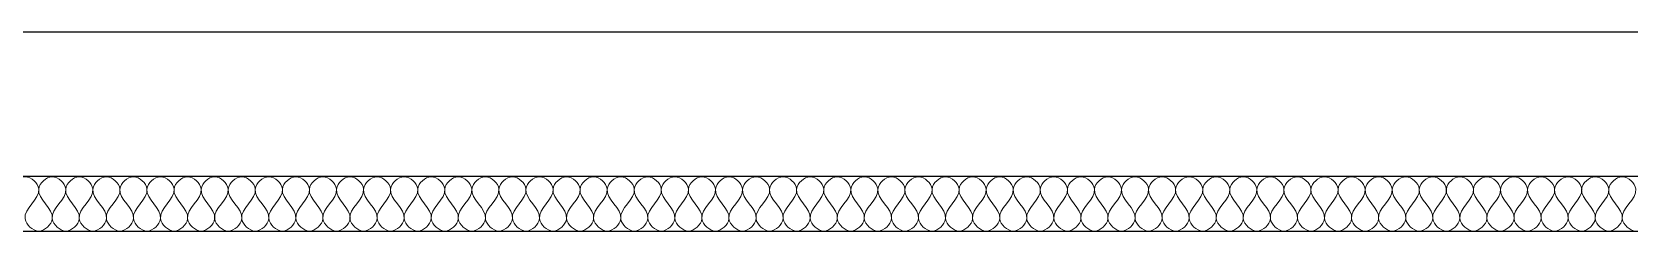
# Model space of a CAD drawing. Header units: metres. Extents: x 125 to 1179, y 511 to 749.
# Drawn here: x 191.78 to 224.61, y 695.24 to 699.33 of the extents above; entities that cross this region are included whole.
import ezdxf

# ---------------------------------------------------------------- set-up
doc = ezdxf.new("R2010")
doc.units = ezdxf.units.M
doc.layers.add('Text18', color=8, linetype='Continuous', lineweight=18)

msp = doc.modelspace()

# ---------------------------------------------------------------- linework, layer by layer
for p, q in [((361.652, 699.329), (135.692, 699.329)), ((139.062, 696.369), (360.529, 696.369)), ((140.186, 695.245), (339.073, 695.245))]:
    msp.add_line(p, q)
at = {"layer": 'Text18', "color": 0, "ltscale": 0.5}
for points, knots in [([(191.368, 696.107), (191.384, 696.227), (191.646, 696.488), (192.143, 695.993), (191.422, 695.609), (191.799, 695.246), (191.924, 695.245)], [2.217326, 2.217326, 2.217326, 2.217326, 2.553667, 2.890008, 3.49416, 3.830501, 3.830501, 3.830501, 3.830501]), ([(191.924, 696.107), (191.941, 696.227), (192.202, 696.488), (192.699, 695.993), (191.979, 695.609), (192.356, 695.246), (192.48, 695.245)], [2.217326, 2.217326, 2.217326, 2.217326, 2.553667, 2.890008, 3.49416, 3.830501, 3.830501, 3.830501, 3.830501]), ([(192.48, 696.107), (192.497, 696.227), (192.758, 696.488), (193.256, 695.993), (192.535, 695.609), (192.912, 695.246), (193.037, 695.245)], [2.217326, 2.217326, 2.217326, 2.217326, 2.553667, 2.890008, 3.49416, 3.830501, 3.830501, 3.830501, 3.830501]), ([(193.037, 696.107), (193.053, 696.227), (193.315, 696.488), (193.812, 695.993), (193.091, 695.609), (193.468, 695.246), (193.593, 695.245)], [2.217326, 2.217326, 2.217326, 2.217326, 2.553667, 2.890008, 3.49416, 3.830501, 3.830501, 3.830501, 3.830501]), ([(193.593, 696.107), (193.61, 696.227), (193.871, 696.488), (194.368, 695.993), (193.648, 695.609), (194.025, 695.246), (194.149, 695.245)], [2.217326, 2.217326, 2.217326, 2.217326, 2.553667, 2.890008, 3.49416, 3.830501, 3.830501, 3.830501, 3.830501]), ([(194.149, 696.107), (194.166, 696.227), (194.427, 696.488), (194.925, 695.993), (194.204, 695.609), (194.581, 695.246), (194.706, 695.245)], [2.217326, 2.217326, 2.217326, 2.217326, 2.553667, 2.890008, 3.49416, 3.830501, 3.830501, 3.830501, 3.830501]), ([(194.706, 696.107), (194.722, 696.227), (194.984, 696.488), (195.481, 695.993), (194.76, 695.609), (195.137, 695.246), (195.262, 695.245)], [2.217326, 2.217326, 2.217326, 2.217326, 2.553667, 2.890008, 3.49416, 3.830501, 3.830501, 3.830501, 3.830501]), ([(195.262, 696.107), (195.279, 696.227), (195.54, 696.488), (196.037, 695.993), (195.317, 695.609), (195.694, 695.246), (195.818, 695.245)], [2.217326, 2.217326, 2.217326, 2.217326, 2.553667, 2.890008, 3.49416, 3.830501, 3.830501, 3.830501, 3.830501]), ([(195.818, 696.107), (195.835, 696.227), (196.096, 696.488), (196.594, 695.993), (195.873, 695.609), (196.25, 695.246), (196.375, 695.245)], [2.217326, 2.217326, 2.217326, 2.217326, 2.553667, 2.890008, 3.49416, 3.830501, 3.830501, 3.830501, 3.830501]), ([(196.375, 696.107), (196.391, 696.227), (196.653, 696.488), (197.15, 695.993), (196.429, 695.609), (196.806, 695.246), (196.931, 695.245)], [2.217326, 2.217326, 2.217326, 2.217326, 2.553667, 2.890008, 3.49416, 3.830501, 3.830501, 3.830501, 3.830501]), ([(196.931, 696.107), (196.948, 696.227), (197.209, 696.488), (197.706, 695.993), (196.986, 695.609), (197.363, 695.246), (197.487, 695.245)], [2.217326, 2.217326, 2.217326, 2.217326, 2.553667, 2.890008, 3.49416, 3.830501, 3.830501, 3.830501, 3.830501]), ([(197.487, 696.107), (197.504, 696.227), (197.765, 696.488), (198.263, 695.993), (197.542, 695.609), (197.919, 695.246), (198.044, 695.245)], [2.217326, 2.217326, 2.217326, 2.217326, 2.553667, 2.890008, 3.49416, 3.830501, 3.830501, 3.830501, 3.830501]), ([(198.044, 696.107), (198.06, 696.227), (198.322, 696.488), (198.819, 695.993), (198.098, 695.609), (198.475, 695.246), (198.6, 695.245)], [2.217326, 2.217326, 2.217326, 2.217326, 2.553667, 2.890008, 3.49416, 3.830501, 3.830501, 3.830501, 3.830501]), ([(198.6, 696.107), (198.617, 696.227), (198.878, 696.488), (199.375, 695.993), (198.655, 695.609), (199.032, 695.246), (199.156, 695.245)], [2.217326, 2.217326, 2.217326, 2.217326, 2.553667, 2.890008, 3.49416, 3.830501, 3.830501, 3.830501, 3.830501]), ([(199.156, 696.107), (199.173, 696.227), (199.434, 696.488), (199.932, 695.993), (199.211, 695.609), (199.588, 695.246), (199.713, 695.245)], [2.217326, 2.217326, 2.217326, 2.217326, 2.553667, 2.890008, 3.49416, 3.830501, 3.830501, 3.830501, 3.830501]), ([(199.713, 696.107), (199.729, 696.227), (199.991, 696.488), (200.488, 695.993), (199.767, 695.609), (200.144, 695.246), (200.269, 695.245)], [2.217326, 2.217326, 2.217326, 2.217326, 2.553667, 2.890008, 3.49416, 3.830501, 3.830501, 3.830501, 3.830501]), ([(200.269, 696.107), (200.286, 696.227), (200.547, 696.488), (201.044, 695.993), (200.324, 695.609), (200.701, 695.246), (200.825, 695.245)], [2.217326, 2.217326, 2.217326, 2.217326, 2.553667, 2.890008, 3.49416, 3.830501, 3.830501, 3.830501, 3.830501]), ([(200.825, 696.107), (200.842, 696.227), (201.103, 696.488), (201.601, 695.993), (200.88, 695.609), (201.257, 695.246), (201.382, 695.245)], [2.217326, 2.217326, 2.217326, 2.217326, 2.553667, 2.890008, 3.49416, 3.830501, 3.830501, 3.830501, 3.830501]), ([(201.382, 696.107), (201.398, 696.227), (201.659, 696.488), (202.157, 695.993), (201.436, 695.609), (201.813, 695.246), (201.938, 695.245)], [2.217326, 2.217326, 2.217326, 2.217326, 2.553667, 2.890008, 3.49416, 3.830501, 3.830501, 3.830501, 3.830501]), ([(201.938, 696.107), (201.954, 696.227), (202.216, 696.488), (202.713, 695.993), (201.993, 695.609), (202.369, 695.246), (202.494, 695.245)], [2.217326, 2.217326, 2.217326, 2.217326, 2.553667, 2.890008, 3.49416, 3.830501, 3.830501, 3.830501, 3.830501]), ([(202.494, 696.107), (202.511, 696.227), (202.772, 696.488), (203.27, 695.993), (202.549, 695.609), (202.926, 695.246), (203.05, 695.245)], [2.217326, 2.217326, 2.217326, 2.217326, 2.553667, 2.890008, 3.49416, 3.830501, 3.830501, 3.830501, 3.830501]), ([(203.05, 696.107), (203.067, 696.227), (203.328, 696.488), (203.826, 695.993), (203.105, 695.609), (203.482, 695.246), (203.607, 695.245)], [2.217326, 2.217326, 2.217326, 2.217326, 2.553667, 2.890008, 3.49416, 3.830501, 3.830501, 3.830501, 3.830501]), ([(203.607, 696.107), (203.623, 696.227), (203.885, 696.488), (204.382, 695.993), (203.662, 695.609), (204.038, 695.246), (204.163, 695.245)], [2.217326, 2.217326, 2.217326, 2.217326, 2.553667, 2.890008, 3.49416, 3.830501, 3.830501, 3.830501, 3.830501]), ([(204.163, 696.107), (204.18, 696.227), (204.441, 696.488), (204.939, 695.993), (204.218, 695.609), (204.595, 695.246), (204.719, 695.245)], [2.217326, 2.217326, 2.217326, 2.217326, 2.553667, 2.890008, 3.49416, 3.830501, 3.830501, 3.830501, 3.830501]), ([(204.719, 696.107), (204.736, 696.227), (204.997, 696.488), (205.495, 695.993), (204.774, 695.609), (205.151, 695.246), (205.276, 695.245)], [2.217326, 2.217326, 2.217326, 2.217326, 2.553667, 2.890008, 3.49416, 3.830501, 3.830501, 3.830501, 3.830501]), ([(205.276, 696.107), (205.292, 696.227), (205.554, 696.488), (206.051, 695.993), (205.331, 695.609), (205.707, 695.246), (205.832, 695.245)], [2.217326, 2.217326, 2.217326, 2.217326, 2.553667, 2.890008, 3.49416, 3.830501, 3.830501, 3.830501, 3.830501]), ([(205.832, 696.107), (205.849, 696.227), (206.11, 696.488), (206.607, 695.993), (205.887, 695.609), (206.264, 695.246), (206.388, 695.245)], [2.217326, 2.217326, 2.217326, 2.217326, 2.553667, 2.890008, 3.49416, 3.830501, 3.830501, 3.830501, 3.830501]), ([(206.388, 696.107), (206.405, 696.227), (206.666, 696.488), (207.164, 695.993), (206.443, 695.609), (206.82, 695.246), (206.945, 695.245)], [2.217326, 2.217326, 2.217326, 2.217326, 2.553667, 2.890008, 3.49416, 3.830501, 3.830501, 3.830501, 3.830501]), ([(206.945, 696.107), (206.961, 696.227), (207.223, 696.488), (207.72, 695.993), (206.999, 695.609), (207.376, 695.246), (207.501, 695.245)], [2.217326, 2.217326, 2.217326, 2.217326, 2.553667, 2.890008, 3.49416, 3.830501, 3.830501, 3.830501, 3.830501]), ([(207.501, 696.107), (207.518, 696.227), (207.779, 696.488), (208.276, 695.993), (207.556, 695.609), (207.933, 695.246), (208.057, 695.245)], [2.217326, 2.217326, 2.217326, 2.217326, 2.553667, 2.890008, 3.49416, 3.830501, 3.830501, 3.830501, 3.830501]), ([(208.057, 696.107), (208.074, 696.227), (208.335, 696.488), (208.833, 695.993), (208.112, 695.609), (208.489, 695.246), (208.614, 695.245)], [2.217326, 2.217326, 2.217326, 2.217326, 2.553667, 2.890008, 3.49416, 3.830501, 3.830501, 3.830501, 3.830501]), ([(208.614, 696.107), (208.63, 696.227), (208.892, 696.488), (209.389, 695.993), (208.668, 695.609), (209.045, 695.246), (209.17, 695.245)], [2.217326, 2.217326, 2.217326, 2.217326, 2.553667, 2.890008, 3.49416, 3.830501, 3.830501, 3.830501, 3.830501]), ([(209.17, 696.107), (209.187, 696.227), (209.448, 696.488), (209.945, 695.993), (209.225, 695.609), (209.602, 695.246), (209.726, 695.245)], [2.217326, 2.217326, 2.217326, 2.217326, 2.553667, 2.890008, 3.49416, 3.830501, 3.830501, 3.830501, 3.830501]), ([(209.726, 696.107), (209.743, 696.227), (210.004, 696.488), (210.502, 695.993), (209.781, 695.609), (210.158, 695.246), (210.283, 695.245)], [2.217326, 2.217326, 2.217326, 2.217326, 2.553667, 2.890008, 3.49416, 3.830501, 3.830501, 3.830501, 3.830501]), ([(210.283, 696.107), (210.299, 696.227), (210.561, 696.488), (211.058, 695.993), (210.337, 695.609), (210.714, 695.246), (210.839, 695.245)], [2.217326, 2.217326, 2.217326, 2.217326, 2.553667, 2.890008, 3.49416, 3.830501, 3.830501, 3.830501, 3.830501]), ([(210.839, 696.107), (210.856, 696.227), (211.117, 696.488), (211.614, 695.993), (210.894, 695.609), (211.271, 695.246), (211.395, 695.245)], [2.217326, 2.217326, 2.217326, 2.217326, 2.553667, 2.890008, 3.49416, 3.830501, 3.830501, 3.830501, 3.830501]), ([(211.395, 696.107), (211.412, 696.227), (211.673, 696.488), (212.171, 695.993), (211.45, 695.609), (211.827, 695.246), (211.952, 695.245)], [2.217326, 2.217326, 2.217326, 2.217326, 2.553667, 2.890008, 3.49416, 3.830501, 3.830501, 3.830501, 3.830501]), ([(211.952, 696.107), (211.968, 696.227), (212.23, 696.488), (212.727, 695.993), (212.006, 695.609), (212.383, 695.246), (212.508, 695.245)], [2.217326, 2.217326, 2.217326, 2.217326, 2.553667, 2.890008, 3.49416, 3.830501, 3.830501, 3.830501, 3.830501]), ([(212.508, 696.107), (212.525, 696.227), (212.786, 696.488), (213.283, 695.993), (212.563, 695.609), (212.94, 695.246), (213.064, 695.245)], [2.217326, 2.217326, 2.217326, 2.217326, 2.553667, 2.890008, 3.49416, 3.830501, 3.830501, 3.830501, 3.830501]), ([(213.064, 696.107), (213.081, 696.227), (213.342, 696.488), (213.84, 695.993), (213.119, 695.609), (213.496, 695.246), (213.621, 695.245)], [2.217326, 2.217326, 2.217326, 2.217326, 2.553667, 2.890008, 3.49416, 3.830501, 3.830501, 3.830501, 3.830501]), ([(213.621, 696.107), (213.637, 696.227), (213.899, 696.488), (214.396, 695.993), (213.675, 695.609), (214.052, 695.246), (214.177, 695.245)], [2.217326, 2.217326, 2.217326, 2.217326, 2.553667, 2.890008, 3.49416, 3.830501, 3.830501, 3.830501, 3.830501]), ([(214.177, 696.107), (214.194, 696.227), (214.455, 696.488), (214.952, 695.993), (214.232, 695.609), (214.609, 695.246), (214.733, 695.245)], [2.217326, 2.217326, 2.217326, 2.217326, 2.553667, 2.890008, 3.49416, 3.830501, 3.830501, 3.830501, 3.830501]), ([(214.733, 696.107), (214.75, 696.227), (215.011, 696.488), (215.509, 695.993), (214.788, 695.609), (215.165, 695.246), (215.29, 695.245)], [2.217326, 2.217326, 2.217326, 2.217326, 2.553667, 2.890008, 3.49416, 3.830501, 3.830501, 3.830501, 3.830501]), ([(215.29, 696.107), (215.306, 696.227), (215.568, 696.488), (216.065, 695.993), (215.344, 695.609), (215.721, 695.246), (215.846, 695.245)], [2.217326, 2.217326, 2.217326, 2.217326, 2.553667, 2.890008, 3.49416, 3.830501, 3.830501, 3.830501, 3.830501]), ([(215.846, 696.107), (215.863, 696.227), (216.124, 696.488), (216.621, 695.993), (215.901, 695.609), (216.278, 695.246), (216.402, 695.245)], [2.217326, 2.217326, 2.217326, 2.217326, 2.553667, 2.890008, 3.49416, 3.830501, 3.830501, 3.830501, 3.830501]), ([(216.402, 696.107), (216.419, 696.227), (216.68, 696.488), (217.178, 695.993), (216.457, 695.609), (216.834, 695.246), (216.959, 695.245)], [2.217326, 2.217326, 2.217326, 2.217326, 2.553667, 2.890008, 3.49416, 3.830501, 3.830501, 3.830501, 3.830501]), ([(216.959, 696.107), (216.975, 696.227), (217.237, 696.488), (217.734, 695.993), (217.013, 695.609), (217.39, 695.246), (217.515, 695.245)], [2.217326, 2.217326, 2.217326, 2.217326, 2.553667, 2.890008, 3.49416, 3.830501, 3.830501, 3.830501, 3.830501]), ([(217.515, 696.107), (217.532, 696.227), (217.793, 696.488), (218.29, 695.993), (217.57, 695.609), (217.947, 695.246), (218.071, 695.245)], [2.217326, 2.217326, 2.217326, 2.217326, 2.553667, 2.890008, 3.49416, 3.830501, 3.830501, 3.830501, 3.830501]), ([(218.071, 696.107), (218.088, 696.227), (218.349, 696.488), (218.847, 695.993), (218.126, 695.609), (218.503, 695.246), (218.628, 695.245)], [2.217326, 2.217326, 2.217326, 2.217326, 2.553667, 2.890008, 3.49416, 3.830501, 3.830501, 3.830501, 3.830501]), ([(218.628, 696.107), (218.644, 696.227), (218.905, 696.488), (219.403, 695.993), (218.682, 695.609), (219.059, 695.246), (219.184, 695.245)], [2.217326, 2.217326, 2.217326, 2.217326, 2.553667, 2.890008, 3.49416, 3.830501, 3.830501, 3.830501, 3.830501]), ([(219.184, 696.107), (219.2, 696.227), (219.462, 696.488), (219.959, 695.993), (219.239, 695.609), (219.615, 695.246), (219.74, 695.245)], [2.217326, 2.217326, 2.217326, 2.217326, 2.553667, 2.890008, 3.49416, 3.830501, 3.830501, 3.830501, 3.830501]), ([(219.74, 696.107), (219.757, 696.227), (220.018, 696.488), (220.516, 695.993), (219.795, 695.609), (220.172, 695.246), (220.296, 695.245)], [2.217326, 2.217326, 2.217326, 2.217326, 2.553667, 2.890008, 3.49416, 3.830501, 3.830501, 3.830501, 3.830501]), ([(220.296, 696.107), (220.313, 696.227), (220.574, 696.488), (221.072, 695.993), (220.351, 695.609), (220.728, 695.246), (220.853, 695.245)], [2.217326, 2.217326, 2.217326, 2.217326, 2.553667, 2.890008, 3.49416, 3.830501, 3.830501, 3.830501, 3.830501]), ([(220.853, 696.107), (220.869, 696.227), (221.131, 696.488), (221.628, 695.993), (220.908, 695.609), (221.284, 695.246), (221.409, 695.245)], [2.217326, 2.217326, 2.217326, 2.217326, 2.553667, 2.890008, 3.49416, 3.830501, 3.830501, 3.830501, 3.830501]), ([(221.409, 696.107), (221.426, 696.227), (221.687, 696.488), (222.185, 695.993), (221.464, 695.609), (221.841, 695.246), (221.965, 695.245)], [2.217326, 2.217326, 2.217326, 2.217326, 2.553667, 2.890008, 3.49416, 3.830501, 3.830501, 3.830501, 3.830501]), ([(221.965, 696.107), (221.982, 696.227), (222.243, 696.488), (222.741, 695.993), (222.02, 695.609), (222.397, 695.246), (222.522, 695.245)], [2.217326, 2.217326, 2.217326, 2.217326, 2.553667, 2.890008, 3.49416, 3.830501, 3.830501, 3.830501, 3.830501]), ([(222.522, 696.107), (222.538, 696.227), (222.8, 696.488), (223.297, 695.993), (222.577, 695.609), (222.953, 695.246), (223.078, 695.245)], [2.217326, 2.217326, 2.217326, 2.217326, 2.553667, 2.890008, 3.49416, 3.830501, 3.830501, 3.830501, 3.830501]), ([(223.078, 696.107), (223.095, 696.227), (223.356, 696.488), (223.854, 695.993), (223.133, 695.609), (223.51, 695.246), (223.634, 695.245)], [2.217326, 2.217326, 2.217326, 2.217326, 2.553667, 2.890008, 3.49416, 3.830501, 3.830501, 3.830501, 3.830501]), ([(223.634, 696.107), (223.651, 696.227), (223.912, 696.488), (224.41, 695.993), (223.689, 695.609), (224.066, 695.246), (224.191, 695.245)], [2.217326, 2.217326, 2.217326, 2.217326, 2.553667, 2.890008, 3.49416, 3.830501, 3.830501, 3.830501, 3.830501]), ([(224.191, 696.107), (224.207, 696.227), (224.469, 696.488), (224.966, 695.993), (224.245, 695.609), (224.622, 695.246), (224.747, 695.245)], [2.217326, 2.217326, 2.217326, 2.217326, 2.553667, 2.890008, 3.49416, 3.830501, 3.830501, 3.830501, 3.830501]), ([(191.924, 695.245), (192.055, 695.246), (192.42, 695.609), (191.894, 695.892), (191.924, 696.107)], [1.2768335, 1.2768335, 1.2768335, 1.2768335, 1.6131741, 2.2173264, 2.2173264, 2.2173264, 2.2173264]), ([(192.48, 695.245), (192.611, 695.246), (192.977, 695.609), (192.45, 695.892), (192.48, 696.107)], [1.2768335, 1.2768335, 1.2768335, 1.2768335, 1.6131741, 2.2173264, 2.2173264, 2.2173264, 2.2173264]), ([(193.037, 695.245), (193.167, 695.246), (193.533, 695.609), (193.007, 695.892), (193.037, 696.107)], [1.2768335, 1.2768335, 1.2768335, 1.2768335, 1.6131741, 2.2173264, 2.2173264, 2.2173264, 2.2173264]), ([(193.593, 695.245), (193.724, 695.246), (194.089, 695.609), (193.563, 695.892), (193.593, 696.107)], [1.2768335, 1.2768335, 1.2768335, 1.2768335, 1.6131741, 2.2173264, 2.2173264, 2.2173264, 2.2173264]), ([(194.149, 695.245), (194.28, 695.246), (194.646, 695.609), (194.119, 695.892), (194.149, 696.107)], [1.2768335, 1.2768335, 1.2768335, 1.2768335, 1.6131741, 2.2173264, 2.2173264, 2.2173264, 2.2173264]), ([(194.706, 695.245), (194.836, 695.246), (195.202, 695.609), (194.676, 695.892), (194.706, 696.107)], [1.2768335, 1.2768335, 1.2768335, 1.2768335, 1.6131741, 2.2173264, 2.2173264, 2.2173264, 2.2173264]), ([(195.262, 695.245), (195.393, 695.246), (195.758, 695.609), (195.232, 695.892), (195.262, 696.107)], [1.2768335, 1.2768335, 1.2768335, 1.2768335, 1.6131741, 2.2173264, 2.2173264, 2.2173264, 2.2173264]), ([(195.818, 695.245), (195.949, 695.246), (196.315, 695.609), (195.788, 695.892), (195.818, 696.107)], [1.2768335, 1.2768335, 1.2768335, 1.2768335, 1.6131741, 2.2173264, 2.2173264, 2.2173264, 2.2173264]), ([(196.375, 695.245), (196.505, 695.246), (196.871, 695.609), (196.345, 695.892), (196.375, 696.107)], [1.2768335, 1.2768335, 1.2768335, 1.2768335, 1.6131741, 2.2173264, 2.2173264, 2.2173264, 2.2173264]), ([(196.931, 695.245), (197.062, 695.246), (197.427, 695.609), (196.901, 695.892), (196.931, 696.107)], [1.2768335, 1.2768335, 1.2768335, 1.2768335, 1.6131741, 2.2173264, 2.2173264, 2.2173264, 2.2173264]), ([(197.487, 695.245), (197.618, 695.246), (197.984, 695.609), (197.457, 695.892), (197.487, 696.107)], [1.2768335, 1.2768335, 1.2768335, 1.2768335, 1.6131741, 2.2173264, 2.2173264, 2.2173264, 2.2173264]), ([(198.044, 695.245), (198.174, 695.246), (198.54, 695.609), (198.014, 695.892), (198.044, 696.107)], [1.2768335, 1.2768335, 1.2768335, 1.2768335, 1.6131741, 2.2173264, 2.2173264, 2.2173264, 2.2173264]), ([(198.6, 695.245), (198.731, 695.246), (199.096, 695.609), (198.57, 695.892), (198.6, 696.107)], [1.2768335, 1.2768335, 1.2768335, 1.2768335, 1.6131741, 2.2173264, 2.2173264, 2.2173264, 2.2173264]), ([(199.156, 695.245), (199.287, 695.246), (199.653, 695.609), (199.126, 695.892), (199.156, 696.107)], [1.2768335, 1.2768335, 1.2768335, 1.2768335, 1.6131741, 2.2173264, 2.2173264, 2.2173264, 2.2173264]), ([(199.713, 695.245), (199.843, 695.246), (200.209, 695.609), (199.683, 695.892), (199.713, 696.107)], [1.2768335, 1.2768335, 1.2768335, 1.2768335, 1.6131741, 2.2173264, 2.2173264, 2.2173264, 2.2173264]), ([(200.269, 695.245), (200.4, 695.246), (200.765, 695.609), (200.239, 695.892), (200.269, 696.107)], [1.2768335, 1.2768335, 1.2768335, 1.2768335, 1.6131741, 2.2173264, 2.2173264, 2.2173264, 2.2173264]), ([(200.825, 695.245), (200.956, 695.246), (201.322, 695.609), (200.795, 695.892), (200.825, 696.107)], [1.2768335, 1.2768335, 1.2768335, 1.2768335, 1.6131741, 2.2173264, 2.2173264, 2.2173264, 2.2173264]), ([(201.382, 695.245), (201.512, 695.246), (201.878, 695.609), (201.352, 695.892), (201.382, 696.107)], [1.2768335, 1.2768335, 1.2768335, 1.2768335, 1.6131741, 2.2173264, 2.2173264, 2.2173264, 2.2173264]), ([(201.938, 695.245), (202.069, 695.246), (202.434, 695.609), (201.908, 695.892), (201.938, 696.107)], [1.2768335, 1.2768335, 1.2768335, 1.2768335, 1.6131741, 2.2173264, 2.2173264, 2.2173264, 2.2173264]), ([(202.494, 695.245), (202.625, 695.246), (202.99, 695.609), (202.464, 695.892), (202.494, 696.107)], [1.2768335, 1.2768335, 1.2768335, 1.2768335, 1.6131741, 2.2173264, 2.2173264, 2.2173264, 2.2173264]), ([(203.05, 695.245), (203.181, 695.246), (203.547, 695.609), (203.021, 695.892), (203.05, 696.107)], [1.2768335, 1.2768335, 1.2768335, 1.2768335, 1.6131741, 2.2173264, 2.2173264, 2.2173264, 2.2173264]), ([(203.607, 695.245), (203.738, 695.246), (204.103, 695.609), (203.577, 695.892), (203.607, 696.107)], [1.2768335, 1.2768335, 1.2768335, 1.2768335, 1.6131741, 2.2173264, 2.2173264, 2.2173264, 2.2173264]), ([(204.163, 695.245), (204.294, 695.246), (204.659, 695.609), (204.133, 695.892), (204.163, 696.107)], [1.2768335, 1.2768335, 1.2768335, 1.2768335, 1.6131741, 2.2173264, 2.2173264, 2.2173264, 2.2173264]), ([(204.719, 695.245), (204.85, 695.246), (205.216, 695.609), (204.69, 695.892), (204.719, 696.107)], [1.2768335, 1.2768335, 1.2768335, 1.2768335, 1.6131741, 2.2173264, 2.2173264, 2.2173264, 2.2173264]), ([(205.276, 695.245), (205.407, 695.246), (205.772, 695.609), (205.246, 695.892), (205.276, 696.107)], [1.2768335, 1.2768335, 1.2768335, 1.2768335, 1.6131741, 2.2173264, 2.2173264, 2.2173264, 2.2173264]), ([(205.832, 695.245), (205.963, 695.246), (206.328, 695.609), (205.802, 695.892), (205.832, 696.107)], [1.2768335, 1.2768335, 1.2768335, 1.2768335, 1.6131741, 2.2173264, 2.2173264, 2.2173264, 2.2173264]), ([(206.388, 695.245), (206.519, 695.246), (206.885, 695.609), (206.359, 695.892), (206.388, 696.107)], [1.2768335, 1.2768335, 1.2768335, 1.2768335, 1.6131741, 2.2173264, 2.2173264, 2.2173264, 2.2173264]), ([(206.945, 695.245), (207.075, 695.246), (207.441, 695.609), (206.915, 695.892), (206.945, 696.107)], [1.2768335, 1.2768335, 1.2768335, 1.2768335, 1.6131741, 2.2173264, 2.2173264, 2.2173264, 2.2173264]), ([(207.501, 695.245), (207.632, 695.246), (207.997, 695.609), (207.471, 695.892), (207.501, 696.107)], [1.2768335, 1.2768335, 1.2768335, 1.2768335, 1.6131741, 2.2173264, 2.2173264, 2.2173264, 2.2173264]), ([(208.057, 695.245), (208.188, 695.246), (208.554, 695.609), (208.027, 695.892), (208.057, 696.107)], [1.2768335, 1.2768335, 1.2768335, 1.2768335, 1.6131741, 2.2173264, 2.2173264, 2.2173264, 2.2173264]), ([(208.614, 695.245), (208.744, 695.246), (209.11, 695.609), (208.584, 695.892), (208.614, 696.107)], [1.2768335, 1.2768335, 1.2768335, 1.2768335, 1.6131741, 2.2173264, 2.2173264, 2.2173264, 2.2173264]), ([(209.17, 695.245), (209.301, 695.246), (209.666, 695.609), (209.14, 695.892), (209.17, 696.107)], [1.2768335, 1.2768335, 1.2768335, 1.2768335, 1.6131741, 2.2173264, 2.2173264, 2.2173264, 2.2173264]), ([(209.726, 695.245), (209.857, 695.246), (210.223, 695.609), (209.696, 695.892), (209.726, 696.107)], [1.2768335, 1.2768335, 1.2768335, 1.2768335, 1.6131741, 2.2173264, 2.2173264, 2.2173264, 2.2173264]), ([(210.283, 695.245), (210.413, 695.246), (210.779, 695.609), (210.253, 695.892), (210.283, 696.107)], [1.2768335, 1.2768335, 1.2768335, 1.2768335, 1.6131741, 2.2173264, 2.2173264, 2.2173264, 2.2173264]), ([(210.839, 695.245), (210.97, 695.246), (211.335, 695.609), (210.809, 695.892), (210.839, 696.107)], [1.2768335, 1.2768335, 1.2768335, 1.2768335, 1.6131741, 2.2173264, 2.2173264, 2.2173264, 2.2173264]), ([(211.395, 695.245), (211.526, 695.246), (211.892, 695.609), (211.365, 695.892), (211.395, 696.107)], [1.2768335, 1.2768335, 1.2768335, 1.2768335, 1.6131741, 2.2173264, 2.2173264, 2.2173264, 2.2173264]), ([(211.952, 695.245), (212.082, 695.246), (212.448, 695.609), (211.922, 695.892), (211.952, 696.107)], [1.2768335, 1.2768335, 1.2768335, 1.2768335, 1.6131741, 2.2173264, 2.2173264, 2.2173264, 2.2173264]), ([(212.508, 695.245), (212.639, 695.246), (213.004, 695.609), (212.478, 695.892), (212.508, 696.107)], [1.2768335, 1.2768335, 1.2768335, 1.2768335, 1.6131741, 2.2173264, 2.2173264, 2.2173264, 2.2173264]), ([(213.064, 695.245), (213.195, 695.246), (213.561, 695.609), (213.034, 695.892), (213.064, 696.107)], [1.2768335, 1.2768335, 1.2768335, 1.2768335, 1.6131741, 2.2173264, 2.2173264, 2.2173264, 2.2173264]), ([(213.621, 695.245), (213.751, 695.246), (214.117, 695.609), (213.591, 695.892), (213.621, 696.107)], [1.2768335, 1.2768335, 1.2768335, 1.2768335, 1.6131741, 2.2173264, 2.2173264, 2.2173264, 2.2173264]), ([(214.177, 695.245), (214.308, 695.246), (214.673, 695.609), (214.147, 695.892), (214.177, 696.107)], [1.2768335, 1.2768335, 1.2768335, 1.2768335, 1.6131741, 2.2173264, 2.2173264, 2.2173264, 2.2173264]), ([(214.733, 695.245), (214.864, 695.246), (215.23, 695.609), (214.703, 695.892), (214.733, 696.107)], [1.2768335, 1.2768335, 1.2768335, 1.2768335, 1.6131741, 2.2173264, 2.2173264, 2.2173264, 2.2173264]), ([(215.29, 695.245), (215.42, 695.246), (215.786, 695.609), (215.26, 695.892), (215.29, 696.107)], [1.2768335, 1.2768335, 1.2768335, 1.2768335, 1.6131741, 2.2173264, 2.2173264, 2.2173264, 2.2173264]), ([(215.846, 695.245), (215.977, 695.246), (216.342, 695.609), (215.816, 695.892), (215.846, 696.107)], [1.2768335, 1.2768335, 1.2768335, 1.2768335, 1.6131741, 2.2173264, 2.2173264, 2.2173264, 2.2173264]), ([(216.402, 695.245), (216.533, 695.246), (216.899, 695.609), (216.372, 695.892), (216.402, 696.107)], [1.2768335, 1.2768335, 1.2768335, 1.2768335, 1.6131741, 2.2173264, 2.2173264, 2.2173264, 2.2173264]), ([(216.959, 695.245), (217.089, 695.246), (217.455, 695.609), (216.929, 695.892), (216.959, 696.107)], [1.2768335, 1.2768335, 1.2768335, 1.2768335, 1.6131741, 2.2173264, 2.2173264, 2.2173264, 2.2173264]), ([(217.515, 695.245), (217.646, 695.246), (218.011, 695.609), (217.485, 695.892), (217.515, 696.107)], [1.2768335, 1.2768335, 1.2768335, 1.2768335, 1.6131741, 2.2173264, 2.2173264, 2.2173264, 2.2173264]), ([(218.071, 695.245), (218.202, 695.246), (218.568, 695.609), (218.041, 695.892), (218.071, 696.107)], [1.2768335, 1.2768335, 1.2768335, 1.2768335, 1.6131741, 2.2173264, 2.2173264, 2.2173264, 2.2173264]), ([(218.628, 695.245), (218.758, 695.246), (219.124, 695.609), (218.598, 695.892), (218.628, 696.107)], [1.2768335, 1.2768335, 1.2768335, 1.2768335, 1.6131741, 2.2173264, 2.2173264, 2.2173264, 2.2173264]), ([(219.184, 695.245), (219.315, 695.246), (219.68, 695.609), (219.154, 695.892), (219.184, 696.107)], [1.2768335, 1.2768335, 1.2768335, 1.2768335, 1.6131741, 2.2173264, 2.2173264, 2.2173264, 2.2173264]), ([(219.74, 695.245), (219.871, 695.246), (220.236, 695.609), (219.71, 695.892), (219.74, 696.107)], [1.2768335, 1.2768335, 1.2768335, 1.2768335, 1.6131741, 2.2173264, 2.2173264, 2.2173264, 2.2173264]), ([(220.296, 695.245), (220.427, 695.246), (220.793, 695.609), (220.267, 695.892), (220.296, 696.107)], [1.2768335, 1.2768335, 1.2768335, 1.2768335, 1.6131741, 2.2173264, 2.2173264, 2.2173264, 2.2173264]), ([(220.853, 695.245), (220.984, 695.246), (221.349, 695.609), (220.823, 695.892), (220.853, 696.107)], [1.2768335, 1.2768335, 1.2768335, 1.2768335, 1.6131741, 2.2173264, 2.2173264, 2.2173264, 2.2173264]), ([(221.409, 695.245), (221.54, 695.246), (221.905, 695.609), (221.379, 695.892), (221.409, 696.107)], [1.2768335, 1.2768335, 1.2768335, 1.2768335, 1.6131741, 2.2173264, 2.2173264, 2.2173264, 2.2173264]), ([(221.965, 695.245), (222.096, 695.246), (222.462, 695.609), (221.936, 695.892), (221.965, 696.107)], [1.2768335, 1.2768335, 1.2768335, 1.2768335, 1.6131741, 2.2173264, 2.2173264, 2.2173264, 2.2173264]), ([(222.522, 695.245), (222.653, 695.246), (223.018, 695.609), (222.492, 695.892), (222.522, 696.107)], [1.2768335, 1.2768335, 1.2768335, 1.2768335, 1.6131741, 2.2173264, 2.2173264, 2.2173264, 2.2173264]), ([(223.078, 695.245), (223.209, 695.246), (223.574, 695.609), (223.048, 695.892), (223.078, 696.107)], [1.2768335, 1.2768335, 1.2768335, 1.2768335, 1.6131741, 2.2173264, 2.2173264, 2.2173264, 2.2173264]), ([(223.634, 695.245), (223.765, 695.246), (224.131, 695.609), (223.605, 695.892), (223.634, 696.107)], [1.2768335, 1.2768335, 1.2768335, 1.2768335, 1.6131741, 2.2173264, 2.2173264, 2.2173264, 2.2173264]), ([(224.191, 695.245), (224.321, 695.246), (224.687, 695.609), (224.161, 695.892), (224.191, 696.107)], [1.2768335, 1.2768335, 1.2768335, 1.2768335, 1.6131741, 2.2173264, 2.2173264, 2.2173264, 2.2173264])]:
    msp.add_open_spline(points, degree=3, knots=knots, dxfattribs=at)

doc.saveas('drawing.dxf')
